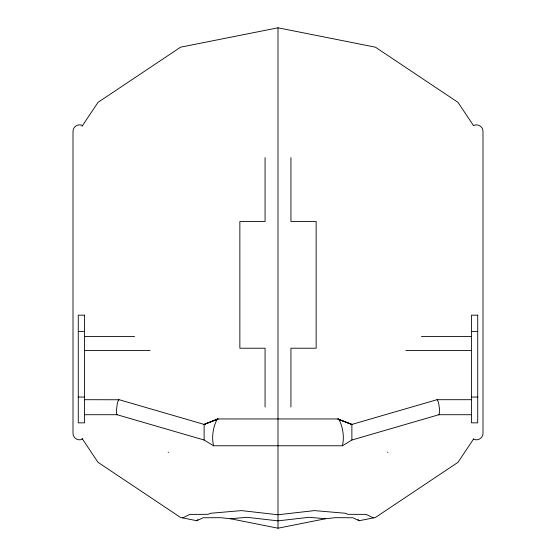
<?xml version="1.0" encoding="UTF-8"?>
<svg xmlns="http://www.w3.org/2000/svg" width="556" height="556" viewBox="0 0 556 556"><rect width="100%" height="100%" fill="white"/><g stroke="black" fill="none" stroke-linecap="round" stroke-linejoin="round"><path stroke-width="0.83" d="M342.454 445.773C344.449 437.099 343.017 426.681 338.604 418.953L217.396 418.953L204.121 424.45L218.056 419.064L217.396 418.953C212.983 426.681 211.551 437.099 213.546 445.773L342.454 445.773L351.878 440.025L439.164 414.644L439.629 409.855L438.795 404.087A7.93 1.48 82.2 0 0 437.016 399.695L351.878 424.409L337.944 419.064L351.878 424.45L337.944 419.064M81.975 126.358L98.016 102.353L180.596 47.177L278 27.8L375.404 47.177L457.984 102.353L473.517 125.6M473.517 439.073L457.984 462.321L375.404 517.497L359.113 520.736L352.942 517.754L335.358 517.678L325.559 518.741L278 528.2L230.441 518.741L220.642 517.678L203.058 517.754L196.887 520.736L180.596 517.497L98.016 462.321L82.017 438.371M196.887 520.736L197.985 519.457M182.625 517.9L189.881 514.39L208.194 514.314L210.557 513.271L241.499 510.603L278 514.759L314.501 510.603L345.443 513.271L347.806 514.314L366.119 514.39L373.375 517.9M473.288 125.698C477.354 123.182 483.129 126.518 482.99 131.299L482.99 433.374C483.129 438.156 477.354 441.492 473.288 438.976M82.712 438.976C78.646 441.492 72.871 438.156 73.01 433.374L73.01 131.299C72.871 126.518 78.646 123.182 82.712 125.698M84.519 399.695L119.352 399.764L204.121 424.409L218.056 419.064M439.164 414.644L438.795 414.713L471.481 414.713M230.441 518.741L246.961 517.309L278 520.854L309.039 517.309L325.559 518.741M78.278 331.39L84.519 331.39M471.481 331.39L477.722 331.39M84.519 336.582L134.58 336.582M421.42 336.582L471.481 336.582M84.519 350.579L150.12 350.579M405.88 350.579L471.481 350.579M78.278 397.047L84.519 397.047M471.481 397.047L477.722 397.047M437.016 399.695L471.481 399.695M84.519 414.713L117.205 414.713L116.551 414.074L116.315 411.593L117.205 404.087A7.93 1.48 -82.2 0 1 118.984 399.695M116.836 414.644L204.121 440.025L213.546 445.773M358.015 519.457L359.113 520.736M387.754 452.153L387.754 452.591M351.878 424.409L351.878 440.025M290.934 157.64L290.934 221.476L316.142 221.476L316.142 348.216L290.934 348.216L290.934 407.034M278 27.8L278 528.2M265.066 157.64L265.066 221.476L239.858 221.476L239.858 348.216L265.066 348.216L265.066 407.034M204.121 424.409L204.121 440.025M168.246 452.153L168.246 452.591M84.519 315.169L78.278 315.169L78.278 422.845L84.519 422.845L84.519 315.169M477.722 315.169L471.481 315.169L471.481 422.845L477.722 422.845L477.722 315.169"/></g></svg>
